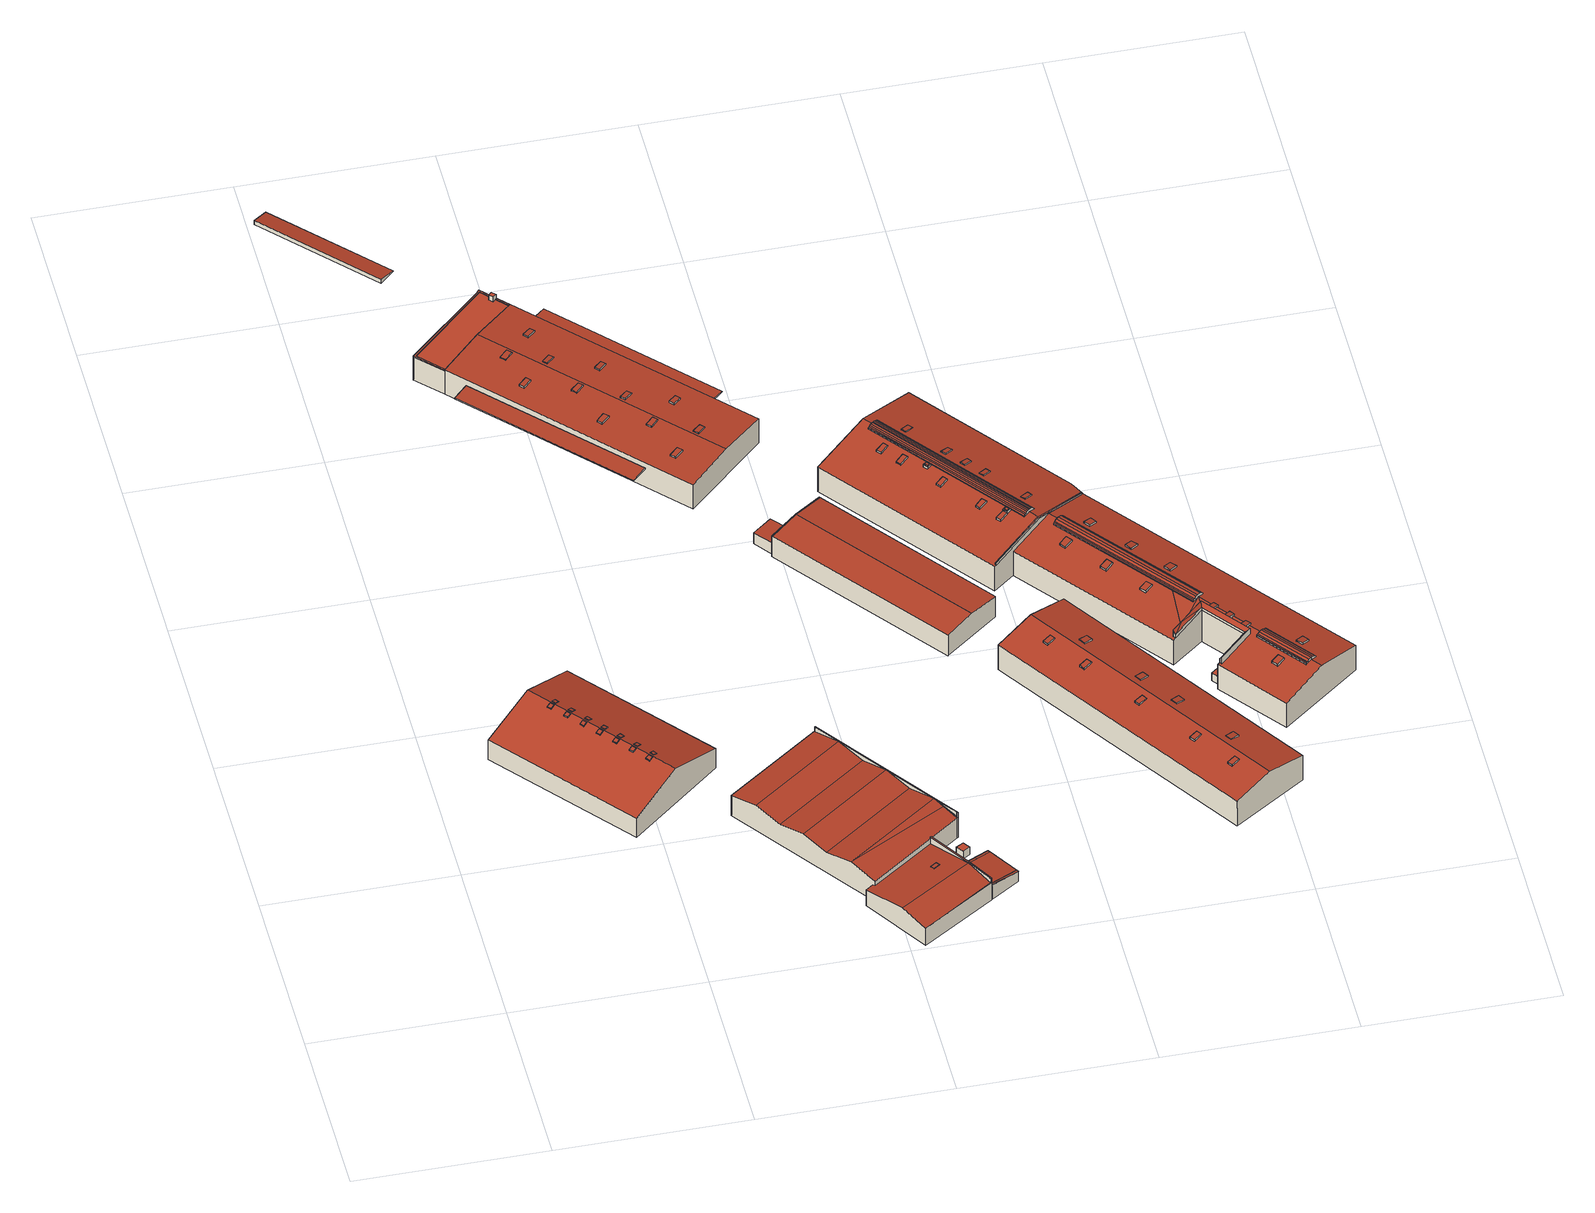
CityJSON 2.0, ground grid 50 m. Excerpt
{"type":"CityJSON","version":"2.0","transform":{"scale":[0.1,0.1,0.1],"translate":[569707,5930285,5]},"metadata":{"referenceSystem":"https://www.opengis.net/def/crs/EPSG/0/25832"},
"CityObjects":{
"building1":{"type":"Building","attributes":{"Grundfläche 2D":"1408.152177","Grundhöhe NN":"5.718"},"children":["building1-1","building1-2","building1-3","building1-4","building1-5","building1-6","building1-7","building1-8","building1-9","building1-10","building1-11","building1-12","building1-13","building1-14"],"geometry":[{"type":"Solid","lod":"3","boundaries":[[[[0,1,2,3]],[[1,4,5,2]],[[0,3,6,7]],[[4,1,0,7,8]],[[5,4,8,9]],[[6,3,2,5,9]],[[8,7,6,9]]]],"semantics":{"surfaces":[{"type":"RoofSurface"},{"type":"WallSurface"},{"type":"GroundSurface"}],"values":[[0,0,1,1,1,1,2]]}}]},
"building1-1":{"type":"BuildingInstallation","parents":["building1"],"geometry":[{"type":"MultiSurface","lod":"3","boundaries":[[[10,11,12,13]],[[13,12,14,15]],[[15,16,10,13]],[[11,10,16,17]],[[17,14,12,11]]],"semantics":{"surfaces":[{"type":"RoofSurface"},{"type":"WallSurface"}],"values":[0,1,1,1,1]}}]},
"building1-2":{"type":"BuildingInstallation","parents":["building1"],"geometry":[{"type":"MultiSurface","lod":"3","boundaries":[[[18,19,20,21]],[[22,23,21,20]],[[23,24,18,21]],[[19,18,24,25]],[[20,19,25,22]]],"semantics":{"surfaces":[{"type":"RoofSurface"},{"type":"WallSurface"}],"values":[0,1,1,1,1]}}]},
"building1-3":{"type":"BuildingInstallation","parents":["building1"],"geometry":[{"type":"MultiSurface","lod":"3","boundaries":[[[26,27,28,29]],[[30,31,29,28]],[[31,32,26,29]],[[27,26,32,33]],[[28,27,33,30]]],"semantics":{"surfaces":[{"type":"RoofSurface"},{"type":"WallSurface"}],"values":[0,1,1,1,1]}}]},
"building1-4":{"type":"BuildingInstallation","parents":["building1"],"geometry":[{"type":"MultiSurface","lod":"3","boundaries":[[[34,35,36,37]],[[37,36,38,39]],[[39,40,34,37]],[[40,41,35,34]],[[36,35,41,38]]],"semantics":{"surfaces":[{"type":"RoofSurface"},{"type":"WallSurface"}],"values":[0,1,1,1,1]}}]},
"building1-5":{"type":"BuildingInstallation","parents":["building1"],"geometry":[{"type":"MultiSurface","lod":"3","boundaries":[[[42,43,44,45]],[[45,44,46,47]],[[42,45,47,48]],[[43,42,48,49]],[[44,43,49,46]]],"semantics":{"surfaces":[{"type":"RoofSurface"},{"type":"WallSurface"}],"values":[0,1,1,1,1]}}]},
"building1-6":{"type":"BuildingInstallation","parents":["building1"],"geometry":[{"type":"MultiSurface","lod":"3","boundaries":[[[50,51,52,53]],[[53,52,54,55]],[[50,53,55,56]],[[51,50,56,57]],[[52,51,57,54]]],"semantics":{"surfaces":[{"type":"RoofSurface"},{"type":"WallSurface"}],"values":[0,1,1,1,1]}}]},
"building1-7":{"type":"BuildingInstallation","parents":["building1"],"geometry":[{"type":"MultiSurface","lod":"3","boundaries":[[[58,59,60,61]],[[62,63,61,60]],[[58,61,63,64]],[[64,65,59,58]],[[60,59,65,62]]],"semantics":{"surfaces":[{"type":"RoofSurface"},{"type":"WallSurface"}],"values":[0,1,1,1,1]}}]},
"building1-8":{"type":"BuildingInstallation","parents":["building1"],"geometry":[{"type":"MultiSurface","lod":"3","boundaries":[[[66,67,68,69]],[[69,68,70,71]],[[71,72,66,69]],[[72,73,67,66]],[[68,67,73,70]]],"semantics":{"surfaces":[{"type":"RoofSurface"},{"type":"WallSurface"}],"values":[0,1,1,1,1]}}]},
"building1-9":{"type":"BuildingInstallation","parents":["building1"],"geometry":[{"type":"MultiSurface","lod":"3","boundaries":[[[74,75,76,77]],[[77,76,78,79]],[[74,77,79,80]],[[80,81,75,74]],[[81,78,76,75]]],"semantics":{"surfaces":[{"type":"RoofSurface"},{"type":"WallSurface"}],"values":[0,1,1,1,1]}}]},
"building1-10":{"type":"BuildingInstallation","parents":["building1"],"geometry":[{"type":"MultiSurface","lod":"3","boundaries":[[[82,83,84,85]],[[86,87,85,84]],[[82,85,87,88]],[[88,89,83,82]],[[84,83,89,86]]],"semantics":{"surfaces":[{"type":"RoofSurface"},{"type":"WallSurface"}],"values":[0,1,1,1,1]}}]},
"building1-11":{"type":"BuildingInstallation","parents":["building1"],"geometry":[{"type":"MultiSurface","lod":"3","boundaries":[[[90,91,92,93]],[[94,95,93,92]],[[95,96,90,93]],[[91,90,96,97]],[[92,91,97,94]]],"semantics":{"surfaces":[{"type":"RoofSurface"},{"type":"WallSurface"}],"values":[0,1,1,1,1]}}]},
"building1-12":{"type":"BuildingInstallation","parents":["building1"],"geometry":[{"type":"MultiSurface","lod":"3","boundaries":[[[98,99,100,101]],[[101,100,102,103]],[[103,104,98,101]],[[104,105,99,98]],[[100,99,105,102]]],"semantics":{"surfaces":[{"type":"RoofSurface"},{"type":"WallSurface"}],"values":[0,1,1,1,1]}}]},
"building1-13":{"type":"BuildingInstallation","parents":["building1"],"geometry":[{"type":"MultiSurface","lod":"3","boundaries":[[[106,107,108,109]],[[109,108,110,111]],[[111,112,106,109]],[[107,106,112,113]],[[113,110,108,107]]],"semantics":{"surfaces":[{"type":"RoofSurface"},{"type":"WallSurface"}],"values":[0,1,1,1,1]}}]},
"building1-14":{"type":"BuildingInstallation","parents":["building1"],"geometry":[{"type":"MultiSurface","lod":"3","boundaries":[[[114,115,116,117]],[[117,116,118,119]],[[114,117,119,120]],[[115,114,120,121]],[[116,115,121,118]]],"semantics":{"surfaces":[{"type":"RoofSurface"},{"type":"WallSurface"}],"values":[0,1,1,1,1]}}]},
"building2":{"type":"Building","attributes":{"Grundfläche 2D":"185.047675","Grundhöhe NN":"11.033"},"geometry":[{"type":"Solid","lod":"3","boundaries":[[[[122,123,124,125]],[[126,127,125,124]],[[127,128,122,125]],[[128,129,123,122]],[[129,126,124,123]],[[129,128,127,126]]]],"semantics":{"surfaces":[{"type":"RoofSurface"},{"type":"WallSurface"},{"type":"GroundSurface"}],"values":[[0,1,1,1,1,2]]}}]},
"building3":{"type":"Building","attributes":{"Grundfläche 2D":"1958.553935","Grundhöhe NN":"5.716"},"children":["building3-1","building3-2","building3-3","building3-4","building3-5"],"geometry":[{"type":"Solid","lod":"3","boundaries":[[[[130,131,132,133,134,135,136,137,138,139,140,141]],[[142,143,144,145,146]],[[144,147,145]],[[146,148,149,150,151,152]],[[142,151,153,144,143]],[[151,142,146,152]],[[148,154,155,156,150,149]],[[156,155,154,157,158,159]],[[157,160,161,162,159,158]],[[161,160,163,164,165,162]],[[166,167,168,169,170,171,172]],[[173,174,169,168,167,175,176,177]],[[178,171,170]],[[139,138,179,180]],[[141,140,139,180,181]],[[132,131,130,141,181,182]],[[134,133,132,182,183]],[[184,164,163,160,157,154,148,146,145,185,186]],[[165,164,184,187]],[[177,153,151,150,156,159,162,165,187,188,173]],[[175,189,190,144,153,177,176]],[[147,144,190,191]],[[145,147,191,185]],[[137,136,135,134,183,189,175,167,166,172,192,138]],[[174,173,188,193]],[[170,169,174,193,194]],[[178,170,194,195]],[[171,178,195,196]],[[172,171,196,179,138,192]],[[189,183,182,181,180,179,196,195,194,193,188,187,184,186,185,191,190]]]],"semantics":{"surfaces":[{"type":"RoofSurface"},{"type":"WallSurface"},{"type":"GroundSurface"}],"values":[[0,0,0,0,0,0,0,0,0,0,0,0,0,1,1,1,1,1,1,1,1,1,1,1,1,1,1,1,1,2]]}}]},
"building3-1":{"type":"BuildingInstallation","parents":["building3"],"geometry":[{"type":"MultiSurface","lod":"3","boundaries":[[[197,198,199,200]],[[200,199,135,201]],[[201,133,197,200]],[[134,198,197,133]],[[198,134,135,199]]],"semantics":{"surfaces":[{"type":"RoofSurface"},{"type":"WallSurface"}],"values":[0,1,1,1,1]}}]},
"building3-2":{"type":"BuildingInstallation","parents":["building3"],"geometry":[{"type":"MultiSurface","lod":"3","boundaries":[[[202,192,203,204,205]],[[137,138,139,203,192,202]],[[204,203,139,140]],[[140,206,205,204]],[[206,137,202,205]]],"semantics":{"surfaces":[{"type":"RoofSurface"},{"type":"WallSurface"}],"values":[0,1,1,1,1]}}]},
"building3-3":{"type":"BuildingInstallation","parents":["building3"],"geometry":[{"type":"MultiSurface","lod":"3","boundaries":[[[207,208,209,210,211,212,213,214]],[[163,215,209,208]],[[158,155,149,152,142,216,211,210,209,215,161]],[[216,143,212,211]],[[143,144,147,214,213,212]],[[207,214,147,145]],[[163,208,207,145,146,148,154,157,160]]],"semantics":{"surfaces":[{"type":"RoofSurface"},{"type":"WallSurface"}],"values":[0,1,1,1,1,1,1]}}]},
"building3-4":{"type":"BuildingInstallation","parents":["building3"],"geometry":[{"type":"MultiSurface","lod":"3","boundaries":[[[217,218,219,220]],[[218,221,222,223,224,225,226,227,219]],[[176,228,168,229,230,231,224,223,222,221,218,217]],[[231,171,172,226,225,224]],[[226,172,166,167,175,220,219,227]],[[220,175,176,217]]],"semantics":{"surfaces":[{"type":"RoofSurface"},{"type":"WallSurface"}],"values":[0,0,1,1,1,1]}}]},
"building3-5":{"type":"BuildingInstallation","parents":["building3"],"geometry":[{"type":"MultiSurface","lod":"3","boundaries":[[[232,233,234,235]],[[235,234,236,237]],[[237,238,232,235]],[[238,239,233,232]],[[233,239,236,234]]],"semantics":{"surfaces":[{"type":"RoofSurface"},{"type":"WallSurface"}],"values":[0,1,1,1,1]}}]},
"building4":{"type":"Building","attributes":{"Grundfläche 2D":"256.099728","Grundhöhe NN":"10.927"},"geometry":[{"type":"Solid","lod":"3","boundaries":[[[[240,241,242,243]],[[244,245,243,242]],[[245,246,240,243]],[[246,247,241,240]],[[247,244,242,241]],[[247,246,245,244]]]],"semantics":{"surfaces":[{"type":"RoofSurface"},{"type":"WallSurface"},{"type":"GroundSurface"}],"values":[[0,1,1,1,1,2]]}}]},
"building5":{"type":"Building","attributes":{"Grundfläche 2D":"2300.224716","Grundhöhe NN":"5.282"},"children":["building5-1","building5-2","building5-3","building5-4","building5-5","building5-6","building5-7","building5-8","building5-9","building5-10","building5-11","building5-12","building5-13"],"geometry":[{"type":"MultiSurface","lod":"3","boundaries":[[[248,249,250,251,252,253,254,255,256,257,258,259,260,261,262]],[[263,264,265,266,267,268,269,270,271]],[[272,273,274,275]],[[272,275,276,277]],[[278,279,256,255]],[[279,280,257,256]],[[280,281,258,257]],[[282,259,258,281]],[[282,283,260,259]],[[270,269,262,261]],[[267,249,248,262,269,268]],[[250,249,267,266]],[[254,253,263,271]],[[279,278,284,285]],[[280,279,285,286]],[[281,280,286,287]],[[282,281,287,288]],[[283,282,288,289]],[[271,270,261,260,273,272,277,255,254]],[[273,260,283,289,290,274]],[[276,275,274,290,291]],[[277,276,291,284,278,255]],[[287,286,285,284,291,290,289,288]]],"semantics":{"surfaces":[{"type":"RoofSurface"},{"type":"WallSurface"},{"type":"GroundSurface"}],"values":[0,0,0,0,1,1,1,1,1,1,1,1,1,1,1,1,1,1,1,1,1,1,2]}}]},
"building5-1":{"type":"BuildingInstallation","parents":["building5"],"geometry":[{"type":"MultiSurface","lod":"3","boundaries":[[[292,293,294,295]],[[292,296,263,253,252,293]],[[252,251,294,293]],[[295,294,251,250,266,297]],[[292,295,297,296]]],"semantics":{"surfaces":[{"type":"RoofSurface"},{"type":"WallSurface"}],"values":[0,1,1,1,1]}}]},
"building5-2":{"type":"BuildingInstallation","parents":["building5"],"geometry":[{"type":"MultiSurface","lod":"3","boundaries":[[[298,299,300,301]],[[301,300,302,303]],[[298,301,303,304]],[[299,298,304,305]],[[300,299,305,302]]],"semantics":{"surfaces":[{"type":"RoofSurface"},{"type":"WallSurface"}],"values":[0,1,1,1,1]}}]},
"building5-3":{"type":"BuildingInstallation","parents":["building5"],"geometry":[{"type":"MultiSurface","lod":"3","boundaries":[[[306,307,308,309]],[[309,308,310,311]],[[306,309,311,312]],[[307,306,312,313]],[[308,307,313,310]]],"semantics":{"surfaces":[{"type":"RoofSurface"},{"type":"WallSurface"}],"values":[0,1,1,1,1]}}]},
"building5-4":{"type":"BuildingInstallation","parents":["building5"],"geometry":[{"type":"MultiSurface","lod":"3","boundaries":[[[314,315,316,317]],[[318,319,317,316]],[[314,317,319,320]],[[315,314,320,321]],[[321,318,316,315]]],"semantics":{"surfaces":[{"type":"RoofSurface"},{"type":"WallSurface"}],"values":[0,1,1,1,1]}}]},
"building5-5":{"type":"BuildingInstallation","parents":["building5"],"geometry":[{"type":"MultiSurface","lod":"3","boundaries":[[[322,323,324,325]],[[326,327,325,324]],[[322,325,327,328]],[[328,329,323,322]],[[324,323,329,326]]],"semantics":{"surfaces":[{"type":"RoofSurface"},{"type":"WallSurface"}],"values":[0,1,1,1,1]}}]},
"building5-6":{"type":"BuildingInstallation","parents":["building5"],"geometry":[{"type":"MultiSurface","lod":"3","boundaries":[[[330,331,332,333]],[[333,332,334,335]],[[330,333,335,336]],[[331,330,336,337]],[[332,331,337,334]]],"semantics":{"surfaces":[{"type":"RoofSurface"},{"type":"WallSurface"}],"values":[0,1,1,1,1]}}]},
"building5-7":{"type":"BuildingInstallation","parents":["building5"],"geometry":[{"type":"MultiSurface","lod":"3","boundaries":[[[338,339,340,341]],[[341,340,342,343]],[[338,341,343,344]],[[339,338,344,345]],[[340,339,345,342]]],"semantics":{"surfaces":[{"type":"RoofSurface"},{"type":"WallSurface"}],"values":[0,1,1,1,1]}}]},
"building5-8":{"type":"BuildingInstallation","parents":["building5"],"geometry":[{"type":"MultiSurface","lod":"3","boundaries":[[[346,347,348,349]],[[349,348,350,351]],[[346,349,351,352]],[[347,346,352,353]],[[348,347,353,350]]],"semantics":{"surfaces":[{"type":"RoofSurface"},{"type":"WallSurface"}],"values":[0,1,1,1,1]}}]},
"building5-9":{"type":"BuildingInstallation","parents":["building5"],"geometry":[{"type":"MultiSurface","lod":"3","boundaries":[[[354,355,356,357]],[[357,356,358,359]],[[354,357,359,360]],[[355,354,360,361]],[[356,355,361,358]]],"semantics":{"surfaces":[{"type":"RoofSurface"},{"type":"WallSurface"}],"values":[0,1,1,1,1]}}]},
"building5-10":{"type":"BuildingInstallation","parents":["building5"],"geometry":[{"type":"MultiSurface","lod":"3","boundaries":[[[362,363,364,365]],[[365,364,366,367]],[[362,365,367,368]],[[363,362,368,369]],[[364,363,369,366]]],"semantics":{"surfaces":[{"type":"RoofSurface"},{"type":"WallSurface"}],"values":[0,1,1,1,1]}}]},
"building5-11":{"type":"BuildingInstallation","parents":["building5"],"geometry":[{"type":"MultiSurface","lod":"3","boundaries":[[[370,371,372,373]],[[373,372,374,375]],[[375,376,370,373]],[[371,370,376,377]],[[377,374,372,371]]],"semantics":{"surfaces":[{"type":"RoofSurface"},{"type":"WallSurface"}],"values":[0,1,1,1,1]}}]},
"building5-12":{"type":"BuildingInstallation","parents":["building5"],"geometry":[{"type":"MultiSurface","lod":"3","boundaries":[[[378,379,380,381]],[[381,380,382,383]],[[378,381,383,384]],[[379,378,384,385]],[[380,379,385,382]]],"semantics":{"surfaces":[{"type":"RoofSurface"},{"type":"WallSurface"}],"values":[0,1,1,1,1]}}]},
"building5-13":{"type":"BuildingInstallation","parents":["building5"],"geometry":[{"type":"MultiSurface","lod":"3","boundaries":[[[386,387,388,389]],[[389,388,390,391]],[[386,389,391,392]],[[387,386,392,393]],[[388,387,393,390]]],"semantics":{"surfaces":[{"type":"RoofSurface"},{"type":"WallSurface"}],"values":[0,1,1,1,1]}}]},
"building6":{"type":"Building","attributes":{"Grundfläche 2D":"4.808505","Grundhöhe NN":"5.795"},"geometry":[{"type":"Solid","lod":"3","boundaries":[[[[394,395,396,397]],[[398,399,397,396]],[[399,400,394,397]],[[400,401,395,394]],[[401,398,396,395]],[[401,400,399,398]]]],"semantics":{"surfaces":[{"type":"RoofSurface"},{"type":"WallSurface"},{"type":"GroundSurface"}],"values":[[0,1,1,1,1,2]]}}]},
"building7":{"type":"Building","attributes":{"Grundfläche 2D":"259.235744","Grundhöhe NN":"10.958"},"geometry":[{"type":"Solid","lod":"3","boundaries":[[[[402,403,404,405]],[[406,407,405,404]],[[407,408,402,405]],[[408,409,403,402]],[[409,406,404,403]],[[409,408,407,406]]]],"semantics":{"surfaces":[{"type":"RoofSurface"},{"type":"WallSurface"},{"type":"GroundSurface"}],"values":[[0,1,1,1,1,2]]}}]},
"building8":{"type":"Building","attributes":{"Grundfläche 2D":"39.047355","Grundhöhe NN":"5.623"},"geometry":[{"type":"Solid","lod":"3","boundaries":[[[[410,411,412,413]],[[414,415,413,412]],[[415,416,410,413]],[[416,417,411,410]],[[417,414,412,411]],[[417,416,415,414]]]],"semantics":{"surfaces":[{"type":"RoofSurface"},{"type":"WallSurface"},{"type":"GroundSurface"}],"values":[[0,1,1,1,1,2]]}}]},
"building9":{"type":"Building","attributes":{"Grundfläche 2D":"988.668717","Grundhöhe NN":"5.266"},"children":["building9-1","building9-2"],"geometry":[{"type":"Solid","lod":"3","boundaries":[[[[418,419,420,421,422,423,424,425]],[[418,425,419]],[[420,419,425,426,427,428,429]],[[423,422,430,431]],[[432,433,427,426,425,424,423,431,434]],[[428,427,433,435]],[[436,430,422,421,420,429,428,435,437]],[[437,435,433,432,434,431,430,436]]]],"semantics":{"surfaces":[{"type":"RoofSurface"},{"type":"WallSurface"},{"type":"GroundSurface"}],"values":[[0,0,0,1,1,1,1,2]]}}]},
"building9-1":{"type":"BuildingInstallation","parents":["building9"],"geometry":[{"type":"MultiSurface","lod":"3","boundaries":[[[438,419,420,439]],[[419,440,441,420]],[[421,442,438,439]],[[419,438,442,419,443,440]],[[443,429,441,440]],[[441,429,420,421,439,420]]],"semantics":{"surfaces":[{"type":"RoofSurface"},{"type":"WallSurface"}],"values":[0,0,1,1,1,1]}}]},
"building9-2":{"type":"BuildingInstallation","parents":["building9"],"geometry":[{"type":"MultiSurface","lod":"3","boundaries":[[[418,444,424,425]],[[445,446,425,426]]],"semantics":{"surfaces":[{"type":"RoofSurface"}],"values":[0,0]}}]},
"building10":{"type":"Building","attributes":{"Grundfläche 2D":"1822.325635","Grundhöhe NN":"5.470"},"children":["building10-1","building10-2","building10-3","building10-4","building10-5","building10-6","building10-7","building10-8","building10-9"],"geometry":[{"type":"Solid","lod":"3","boundaries":[[[[447,448,449,450]],[[451,448,447,452]],[[450,449,453,454]],[[452,447,450,454,455]],[[451,452,455,456]],[[453,449,448,451,456]],[[455,454,453,456]]]],"semantics":{"surfaces":[{"type":"RoofSurface"},{"type":"WallSurface"},{"type":"GroundSurface"}],"values":[[0,0,1,1,1,1,2]]}}]},
"building10-1":{"type":"BuildingInstallation","parents":["building10"],"geometry":[{"type":"MultiSurface","lod":"3","boundaries":[[[457,458,459,460]],[[460,459,461,462]],[[457,460,462,463]],[[458,457,463,464]],[[459,458,464,461]]],"semantics":{"surfaces":[{"type":"RoofSurface"},{"type":"WallSurface"}],"values":[0,1,1,1,1]}}]},
"building10-2":{"type":"BuildingInstallation","parents":["building10"],"geometry":[{"type":"MultiSurface","lod":"3","boundaries":[[[465,466,467,468]],[[468,467,469,470]],[[470,471,465,468]],[[465,471,472,466]],[[472,469,467,466]]],"semantics":{"surfaces":[{"type":"RoofSurface"},{"type":"WallSurface"}],"values":[0,1,1,1,1]}}]},
"building10-3":{"type":"BuildingInstallation","parents":["building10"],"geometry":[{"type":"MultiSurface","lod":"3","boundaries":[[[473,474,475,476]],[[476,475,477,478]],[[473,476,478,479]],[[474,473,479,480]],[[475,474,480,477]]],"semantics":{"surfaces":[{"type":"RoofSurface"},{"type":"WallSurface"}],"values":[0,1,1,1,1]}}]},
"building10-4":{"type":"BuildingInstallation","parents":["building10"],"geometry":[{"type":"MultiSurface","lod":"3","boundaries":[[[481,482,483,484]],[[484,483,485,486]],[[481,484,486,487]],[[482,481,487,488]],[[483,482,488,485]]],"semantics":{"surfaces":[{"type":"RoofSurface"},{"type":"WallSurface"}],"values":[0,1,1,1,1]}}]},
"building10-5":{"type":"BuildingInstallation","parents":["building10"],"geometry":[{"type":"MultiSurface","lod":"3","boundaries":[[[489,490,491,492]],[[492,491,493,494]],[[489,492,494,495]],[[490,489,495,496]],[[491,490,496,493]]],"semantics":{"surfaces":[{"type":"RoofSurface"},{"type":"WallSurface"}],"values":[0,1,1,1,1]}}]},
"building10-6":{"type":"BuildingInstallation","parents":["building10"],"geometry":[{"type":"MultiSurface","lod":"3","boundaries":[[[497,498,499,500]],[[500,499,501,502]],[[497,500,502,503]],[[498,497,503,504]],[[499,498,504,501]]],"semantics":{"surfaces":[{"type":"RoofSurface"},{"type":"WallSurface"}],"values":[0,1,1,1,1]}}]},
"building10-7":{"type":"BuildingInstallation","parents":["building10"],"geometry":[{"type":"MultiSurface","lod":"3","boundaries":[[[505,506,507,508]],[[508,507,509,510]],[[505,508,510,511]],[[506,505,511,512]],[[507,506,512,509]]],"semantics":{"surfaces":[{"type":"RoofSurface"},{"type":"WallSurface"}],"values":[0,1,1,1,1]}}]},
"building10-8":{"type":"BuildingInstallation","parents":["building10"],"geometry":[{"type":"MultiSurface","lod":"3","boundaries":[[[513,514,515,516]],[[516,515,517,518]],[[513,516,518,519]],[[514,513,519,520]],[[515,514,520,517]]],"semantics":{"surfaces":[{"type":"RoofSurface"},{"type":"WallSurface"}],"values":[0,1,1,1,1]}}]},
"building10-9":{"type":"BuildingInstallation","parents":["building10"],"geometry":[{"type":"MultiSurface","lod":"3","boundaries":[[[521,522,523,524]],[[525,526,524,523]],[[521,524,526,527]],[[527,528,522,521]],[[523,522,528,525]]],"semantics":{"surfaces":[{"type":"RoofSurface"},{"type":"WallSurface"}],"values":[0,1,1,1,1]}}]},
"building11":{"type":"Building","attributes":{"Grundfläche 2D":"4026.877928","Grundhöhe NN":"5.291"},"children":["building11-1","building11-2","building11-3","building11-4","building11-5","building11-6","building11-7","building11-8","building11-9","building11-10","building11-11","building11-12","building11-13","building11-14","building11-15","building11-16","building11-17","building11-18","building11-19","building11-20","building11-21","building11-22","building11-23"],"geometry":[{"type":"Solid","lod":"3","boundaries":[[[[529,530,531,532]],[[530,533,534,531]],[[535,536,537,538,539,540]],[[536,541,537]],[[541,542,537]],[[543,544,542,541,536,535,540,539]],[[543,545,546,544]],[[545,547,548,546]],[[547,549,550,548]],[[549,551,552,550]],[[551,553,554,552]],[[553,555,556,554]],[[555,557,558,556]],[[559,560,561,562,563,564,565,566,567,568,569,570,571]],[[560,559,572,573,574,575,576,566,565,577,578,579,580]],[[557,581,582,558]],[[583,584,585,586,587]],[[588,584,583,589]],[[590,588,589,591]],[[592,590,591,593]],[[594,592,593,595]],[[596,597,594,595,598,599]],[[600,596,599,601]],[[602,603,604]],[[603,605,604]],[[606,607,602]],[[607,603,602]],[[608,609,606]],[[609,607,606]],[[610,611,612,609,608]],[[613,614,612,611]],[[615,616,614]],[[616,612,614]],[[617,618,619,620]],[[619,621,622,620]],[[621,623,624,622]],[[623,625,626,624]],[[626,625,627,628,629,630]],[[628,631,632,629]],[[631,633,634,632]],[[635,634,633,636,637,638]],[[639,640,641,642,643,644,645,646,647,648,649,650]],[[651,652,640,639,653,654]],[[655,653,639]],[[656,657,658,653,655,659,660,661,662,663,664,665,666,667,668,669,670,671,672,673,674,675,676,677,678,679]],[[646,645,680,681,682,683,684,653,658,657,656,679,678,677,676,685,686,687,671,670,688,689,690,691,692]],[[693,694,695,696]],[[530,529,563,697,698,533]],[[698,577,534,533]],[[531,534,577,565,564,532]],[[564,563,529,532]],[[569,568,538,537]],[[543,539,538,568,567,566,576,575,581,557,555,553,551,549,547,545]],[[582,581,575,574]],[[574,573,572,559,571,570,569,537,542,544,546,548,550,552,554,556,558,582]],[[673,587,586,585,675,674]],[[673,672,671,593,591,589,583,587]],[[595,593,671,687,686,601,599,598]],[[600,601,686,685]],[[584,588,590,592,594,597,596,600,685,676,675,585]],[[664,663,608,606,602,604,666,665]],[[660,659,611,610,608,663,662,661]],[[639,650,615,614]],[[659,655,639,614,613,611]],[[650,649,616,615]],[[649,699,612,616]],[[699,700,609,612]],[[607,609,700,667,605,603]],[[667,666,604,605]],[[640,652,618,617,641]],[[618,652,651,654,653,684,683,636,633,631,628,627,625,623,621,619]],[[681,680,635,638,637,636,683,682]],[[632,634,635,680,645,644,643,642,641,617,620,622,624,626,630,629]],[[561,560,580,701,702]],[[562,561,702,703]],[[646,692,698,697,563,562,703,704,647]],[[698,692,691,577]],[[577,691,690,578]],[[580,579,705,701]],[[578,690,706,705,579]],[[648,647,704,707]],[[699,649,648,707,708]],[[700,699,708,709]],[[694,710,711,668,667,700,709,712,695]],[[669,668,711,713]],[[688,670,669,713,714]],[[690,689,688,714,706]],[[696,695,712,715]],[[693,696,715,716]],[[694,693,716,710]],[[704,703,702,701,705,706,714,713,711,710,716,715,712,709,708,707]]]],"semantics":{"surfaces":[{"type":"RoofSurface"},{"type":"WallSurface"},{"type":"GroundSurface"}],"values":[[0,0,0,0,0,0,0,0,0,0,0,0,0,0,0,0,0,0,0,0,0,0,0,0,0,0,0,0,0,0,0,0,0,0,0,0,0,0,0,0,0,0,0,0,0,0,0,1,1,1,1,1,1,1,1,1,1,1,1,1,1,1,1,1,1,1,1,1,1,1,1,1,1,1,1,1,1,1,1,1,1,1,1,1,1,1,1,1,1,1,2]]}}]},
"building11-1":{"type":"BuildingInstallation","parents":["building11"],"geometry":[{"type":"MultiSurface","lod":"3","boundaries":[[[717,718,719,720]],[[721,722,723,724]],[[722,717,720,723]],[[718,721,724,725,719]],[[721,726,727,722]],[[728,717,722,727]],[[727,726,729,728]],[[729,726,721,718]],[[728,729,718,717]],[[730,731,724,723]],[[732,733,734,719,725,724,731]],[[735,720,719,734,736]],[[735,730,723,720]]],"semantics":{"surfaces":[{"type":"RoofSurface"},{"type":"WallSurface"}],"values":[0,0,0,0,0,0,0,0,0,1,1,1,1]}}]},
"building11-2":{"type":"BuildingInstallation","parents":["building11"],"geometry":[{"type":"MultiSurface","lod":"3","boundaries":[[[734,733,737,738,739]],[[736,734,739,740]],[[732,741,737,733]],[[741,742,738,737]],[[742,740,739,738]]],"semantics":{"surfaces":[{"type":"RoofSurface"},{"type":"WallSurface"}],"values":[0,1,1,1,1]}}]},
"building11-3":{"type":"BuildingInstallation","parents":["building11"],"geometry":[{"type":"MultiSurface","lod":"3","boundaries":[[[743,744,745,746]],[[746,745,747,748]],[[743,746,748,749]],[[744,743,749,750]],[[745,744,750,747]]],"semantics":{"surfaces":[{"type":"RoofSurface"},{"type":"WallSurface"}],"values":[0,1,1,1,1]}}]},
"building11-4":{"type":"BuildingInstallation","parents":["building11"],"geometry":[{"type":"MultiSurface","lod":"3","boundaries":[[[751,752,753,754]],[[754,753,755,756]],[[751,754,756,757]],[[752,751,757,758]],[[753,752,758,755]]],"semantics":{"surfaces":[{"type":"RoofSurface"},{"type":"WallSurface"}],"values":[0,1,1,1,1]}}]},
"building11-5":{"type":"BuildingInstallation","parents":["building11"],"geometry":[{"type":"MultiSurface","lod":"3","boundaries":[[[759,760,761,762]],[[760,763,764,761]],[[765,759,762,766]],[[763,765,766,764]],[[767,768,769,770]],[[760,759,770,769]],[[765,767,770,759]],[[763,760,769,768]],[[768,767,765,763]],[[762,761,771,772]],[[766,762,772,773]],[[764,766,773,774]],[[761,764,774,771]]],"semantics":{"surfaces":[{"type":"RoofSurface"},{"type":"WallSurface"}],"values":[0,0,0,0,0,0,0,0,0,1,1,1,1]}}]},
"building11-6":{"type":"BuildingInstallation","parents":["building11"],"geometry":[{"type":"MultiSurface","lod":"3","boundaries":[[[775,776,777,778]],[[778,777,779,780]],[[775,778,780,781]],[[776,775,781,782]],[[777,776,782,779]]],"semantics":{"surfaces":[{"type":"RoofSurface"},{"type":"WallSurface"}],"values":[0,1,1,1,1]}}]},
"building11-7":{"type":"BuildingInstallation","parents":["building11"],"geometry":[{"type":"MultiSurface","lod":"3","boundaries":[[[783,784,785,786]],[[786,785,787,788]],[[788,789,783,786]],[[784,783,789,790]],[[790,787,785,784]]],"semantics":{"surfaces":[{"type":"RoofSurface"},{"type":"WallSurface"}],"values":[0,1,1,1,1]}}]},
"building11-8":{"type":"BuildingInstallation","parents":["building11"],"geometry":[{"type":"MultiSurface","lod":"3","boundaries":[[[791,792,793,794]],[[794,793,795,796]],[[791,794,796,797]],[[792,791,797,798]],[[793,792,798,795]]],"semantics":{"surfaces":[{"type":"RoofSurface"},{"type":"WallSurface"}],"values":[0,1,1,1,1]}}]},
"building11-9":{"type":"BuildingInstallation","parents":["building11"],"geometry":[{"type":"MultiSurface","lod":"3","boundaries":[[[799,800,801,802]],[[802,801,803,804]],[[799,802,804,805]],[[800,799,805,806]],[[801,800,806,803]]],"semantics":{"surfaces":[{"type":"RoofSurface"},{"type":"WallSurface"}],"values":[0,1,1,1,1]}}]},
"building11-10":{"type":"BuildingInstallation","parents":["building11"],"geometry":[{"type":"MultiSurface","lod":"3","boundaries":[[[807,808,809,810]],[[810,809,811,812]],[[807,810,812,813]],[[808,807,813,814]],[[809,808,814,811]]],"semantics":{"surfaces":[{"type":"RoofSurface"},{"type":"WallSurface"}],"values":[0,1,1,1,1]}}]},
"building11-11":{"type":"BuildingInstallation","parents":["building11"],"geometry":[{"type":"MultiSurface","lod":"3","boundaries":[[[815,816,817,818]],[[815,818,819,820]],[[677,821,816,815,820]],[[817,816,821,822]],[[819,818,817,822,678]]],"semantics":{"surfaces":[{"type":"RoofSurface"},{"type":"WallSurface"}],"values":[0,1,1,1,1]}}]},
"building11-12":{"type":"BuildingInstallation","parents":["building11"],"geometry":[{"type":"MultiSurface","lod":"3","boundaries":[[[823,824,825,826]],[[826,825,827,828]],[[823,826,828,829]],[[824,823,829,830]],[[825,824,830,827]]],"semantics":{"surfaces":[{"type":"RoofSurface"},{"type":"WallSurface"}],"values":[0,1,1,1,1]}}]},
"building11-13":{"type":"BuildingInstallation","parents":["building11"],"geometry":[{"type":"MultiSurface","lod":"3","boundaries":[[[831,832,833,834]],[[834,833,835,836]],[[831,834,836,837]],[[832,831,837,838]],[[833,832,838,835]]],"semantics":{"surfaces":[{"type":"RoofSurface"},{"type":"WallSurface"}],"values":[0,1,1,1,1]}}]},
"building11-14":{"type":"BuildingInstallation","parents":["building11"],"geometry":[{"type":"MultiSurface","lod":"3","boundaries":[[[839,840,841,842]],[[842,841,843,844]],[[839,842,844,845]],[[840,839,845,846]],[[841,840,846,843]]],"semantics":{"surfaces":[{"type":"RoofSurface"},{"type":"WallSurface"}],"values":[0,1,1,1,1]}}]},
"building11-15":{"type":"BuildingInstallation","parents":["building11"],"geometry":[{"type":"MultiSurface","lod":"3","boundaries":[[[847,848,849,850,851,852,853]],[[848,847,853,854,855]],[[855,856,849,848]],[[856,857,850,849]],[[857,858,859,854,853,852,851,850]]],"semantics":{"surfaces":[{"type":"RoofSurface"},{"type":"WallSurface"}],"values":[0,1,1,1,1]}}]},
"building11-16":{"type":"BuildingInstallation","parents":["building11"],"geometry":[{"type":"MultiSurface","lod":"3","boundaries":[[[860,861,862,863,864,865,866]],[[867,868,863,862]],[[864,863,868,869,679,870,866,865]],[[860,866,870,871]],[[861,860,871,656,867,862]]],"semantics":{"surfaces":[{"type":"RoofSurface"},{"type":"WallSurface"}],"values":[0,1,1,1,1]}}]},
"building11-17":{"type":"BuildingInstallation","parents":["building11"],"geometry":[{"type":"MultiSurface","lod":"3","boundaries":[[[872,873,874,875]],[[876,872,875,877]],[[876,657,878,873,872]],[[878,879,874,873]],[[877,875,874,879,658]]],"semantics":{"surfaces":[{"type":"RoofSurface"},{"type":"WallSurface"}],"values":[0,1,1,1,1]}}]},
"building11-18":{"type":"BuildingInstallation","parents":["building11"],"geometry":[{"type":"MultiSurface","lod":"3","boundaries":[[[880,881,882,883]],[[884,881,880,885]],[[884,886,882,881]],[[886,887,883,882]],[[885,880,883,887]]],"semantics":{"surfaces":[{"type":"RoofSurface"},{"type":"WallSurface"}],"values":[0,1,1,1,1]}}]},
"building11-19":{"type":"BuildingInstallation","parents":["building11"],"geometry":[{"type":"MultiSurface","lod":"3","boundaries":[[[888,889,890,891]],[[892,893,891,890]],[[893,894,888,891]],[[889,888,894,895]],[[890,889,895,892]]],"semantics":{"surfaces":[{"type":"RoofSurface"},{"type":"WallSurface"}],"values":[0,1,1,1,1]}}]},
"building11-20":{"type":"BuildingInstallation","parents":["building11"],"geometry":[{"type":"MultiSurface","lod":"3","boundaries":[[[896,897,898,899]],[[899,898,900,901]],[[896,899,901,902]],[[897,896,902,903]],[[898,897,903,900]]],"semantics":{"surfaces":[{"type":"RoofSurface"},{"type":"WallSurface"}],"values":[0,1,1,1,1]}}]},
"building11-21":{"type":"BuildingInstallation","parents":["building11"],"geometry":[{"type":"MultiSurface","lod":"3","boundaries":[[[904,905,906,907]],[[907,906,908,909]],[[904,907,909,910]],[[905,904,910,911]],[[906,905,911,908]]],"semantics":{"surfaces":[{"type":"RoofSurface"},{"type":"WallSurface"}],"values":[0,1,1,1,1]}}]},
"building11-22":{"type":"BuildingInstallation","parents":["building11"],"geometry":[{"type":"MultiSurface","lod":"3","boundaries":[[[912,913,914,915]],[[915,914,916,917]],[[912,915,917,918]],[[913,912,918,919]],[[914,913,919,916]]],"semantics":{"surfaces":[{"type":"RoofSurface"},{"type":"WallSurface"}],"values":[0,1,1,1,1]}}]},
"building11-23":{"type":"BuildingInstallation","parents":["building11"],"geometry":[{"type":"MultiSurface","lod":"3","boundaries":[[[920,921,922,923]],[[923,922,924,925]],[[920,923,925,926]],[[921,920,926,927]],[[922,921,927,924]]],"semantics":{"surfaces":[{"type":"RoofSurface"},{"type":"WallSurface"}],"values":[0,1,1,1,1]}}]}
},
"vertices":[
[441,533,70],[560,632,121],[272,981,121],[152,882,70],[681,732,70],[392,1080,70],[152,882,7],[441,533,7],[681,732,7],[392,1080,7],
[528,697,118],[521,707,118],[512,699,122],[519,690,122],[512,699,120],[519,690,120],[528,697,116],[521,707,116],
[441,752,119],[450,760,122],[442,769,122],[433,762,119],[442,769,120],[433,762,116],[441,752,116],[450,760,120],
[473,714,119],[482,721,122],[474,731,122],[465,723,119],[474,731,120],[465,723,116],[473,714,116],[482,721,120],
[377,829,119],[386,837,122],[378,846,122],[370,839,119],[378,846,120],[370,839,116],[377,829,116],[386,837,120],
[465,774,118],[457,784,118],[448,776,122],[456,767,122],[448,776,120],[456,767,120],[465,774,116],[457,784,116],
[401,851,118],[393,861,118],[384,853,122],[392,844,122],[384,853,120],[392,844,120],[401,851,116],[393,861,116],
[314,906,119],[323,914,122],[315,923,122],[306,916,119],[315,923,120],[306,916,116],[314,906,116],[323,914,120],
[369,890,118],[361,899,118],[352,892,122],[360,882,122],[352,892,120],[360,882,120],[369,890,116],[361,899,116],
[497,736,118],[489,745,118],[480,737,122],[488,728,122],[480,737,120],[488,728,120],[497,736,116],[489,745,116],
[505,675,119],[514,683,122],[506,692,122],[497,685,119],[506,692,120],[497,685,116],[505,675,116],[514,683,120],
[409,791,119],[418,798,122],[410,808,122],[401,800,119],[410,808,120],[401,800,116],[409,791,116],[418,798,120],
[346,868,119],[355,875,122],[347,885,122],[338,877,119],[347,885,120],[338,877,116],[346,868,116],[355,875,120],
[337,928,118],[330,937,118],[321,930,122],[328,921,122],[321,930,120],[328,921,120],[337,928,116],[330,937,116],
[433,813,118],[425,822,118],[416,814,122],[424,805,122],[416,814,120],[424,805,120],[433,813,116],[425,822,116],
[42,2833,63],[6,2799,74],[259,2528,74],[296,2563,63],[259,2528,60],[296,2563,60],[42,2833,60],[6,2799,60],
[1303,183,40],[1253,262,40],[1250,267,40],[1249,266,40],[1173,218,53],[1176,213,53],[1188,195,53],[1226,135,53],[1228,131,53],[1229,131,53],[1305,178,40],[1305,179,40],[1170,399,82],[1194,363,73],[1195,362,73],[1198,363,73],[1152,427,88],[1195,361,73],[1107,490,73],[1105,489,73],[861,311,73],[907,249,88],[1151,426,88],[952,186,73],[1063,550,88],[1062,549,88],[818,372,88],[1019,611,73],[1017,610,73],[773,433,73],[973,674,88],[972,673,88],[728,496,88],[928,736,74],[927,737,73],[681,559,73],[1226,135,65],[1188,195,79],[1185,193,79],[995,72,79],[1037,6,64],[1227,131,64],[1228,131,64],[948,192,57],[928,177,58],[1118,306,56],[1115,304,56],[952,186,59],[1228,128,64],[1228,131,7],[1229,131,7],[1305,179,7],[1250,267,7],[1173,218,7],[927,737,7],[1198,363,7],[928,736,7],[681,559,7],[948,192,7],[1118,306,7],[1195,362,7],[1195,361,7],[1228,131,55],[928,177,7],[1037,6,7],[1228,128,7],[1227,131,7],
[1249,266,41],[1173,218,54],[1176,213,54],[1252,261,41],[1252,261,40],
[1226,135,55],[1229,131,55],[1305,178,41],[1302,183,41],[1302,183,40],
[1198,363,89],[928,736,89],[927,735,89],[1170,399,89],[1196,365,89],[1194,363,89],[1195,362,89],[1195,361,89],[927,735,74],[1196,365,74],
[1115,304,78],[1184,193,81],[1188,195,81],[1118,306,78],[1185,193,81],[1223,133,78],[1224,130,78],[1225,129,78],[1227,131,78],[1228,131,78],[1226,135,78],[1184,193,79],[1223,133,65],[1224,130,64],[1225,129,64],
[1111,221,70],[1096,211,70],[1102,201,71],[1118,211,71],[1102,201,70],[1118,211,70],[1111,221,68],[1096,211,68],
[699,1713,61],[735,1746,64],[378,2126,64],[342,2092,61],[378,2126,59],[342,2092,59],[699,1713,59],[735,1746,59],
[477,2423,81],[479,2425,81],[501,2401,81],[503,2403,81],[512,2393,81],[510,2392,81],[538,2362,81],[541,2365,81],[478,2432,81],[473,2427,81],[474,2426,81],[273,2238,81],[335,2172,81],[338,2175,81],[280,2238,81],[510,2392,79],[512,2393,79],[503,2403,79],[501,2401,79],[479,2425,79],[477,2423,79],[280,2238,79],[338,2175,79],[538,2362,79],[438,2269,91],[335,2172,82],[831,1644,82],[934,1741,91],[1037,1837,82],[541,2365,82],[541,2365,79],[478,2432,79],[473,2427,79],[474,2426,79],[273,2238,79],[335,2172,79],[541,2365,3],[478,2432,3],[473,2427,3],[474,2426,3],[273,2238,3],[335,2172,3],[831,1644,3],[1037,1837,3],
[503,2385,95],[512,2393,95],[503,2403,95],[494,2395,95],[503,2385,79],[494,2395,79],
[600,2149,92],[590,2159,92],[570,2140,94],[580,2130,94],[570,2140,90],[580,2130,90],[600,2149,89],[590,2159,89],
[755,1983,92],[745,1994,92],[725,1975,94],[735,1965,94],[725,1975,90],[735,1965,90],[755,1983,89],[745,1994,89],
[810,1741,90],[831,1760,92],[820,1771,92],[799,1752,90],[820,1771,87],[799,1752,85],[810,1741,85],[831,1760,87],
[718,2101,90],[708,2111,90],[689,2093,92],[699,2082,92],[689,2093,87],[699,2082,87],[718,2101,85],[708,2111,85],
[576,2253,90],[566,2263,90],[546,2245,92],[556,2234,92],[546,2245,87],[556,2234,87],[576,2253,85],[566,2263,85],
[663,1897,90],[684,1916,92],[673,1928,92],[653,1909,90],[673,1928,87],[653,1909,85],[663,1897,85],[684,1916,87],
[901,1827,92],[891,1838,92],[871,1819,94],[881,1808,94],[871,1819,90],[881,1808,90],[901,1827,89],[891,1838,89],
[508,2063,90],[528,2082,92],[518,2093,92],[497,2074,90],[518,2093,87],[497,2074,85],[508,2063,85],[528,2082,87],
[776,1857,92],[796,1876,94],[785,1887,94],[765,1868,92],[785,1887,90],[765,1868,88],[776,1857,88],[796,1876,90],
[485,2167,92],[505,2185,94],[494,2197,94],[474,2178,92],[494,2197,90],[474,2178,88],[485,2167,88],[505,2185,90],
[627,2015,92],[647,2034,94],[637,2045,94],[616,2027,92],[637,2045,90],[616,2027,88],[627,2015,88],[647,2034,90],
[866,1943,90],[856,1954,90],[837,1936,92],[847,1925,92],[837,1936,87],[847,1925,87],[866,1943,85],[856,1954,85],
[1211,297,32],[1199,315,32],[1180,304,32],[1192,285,32],[1180,304,8],[1192,285,8],[1211,297,8],[1199,315,8],
[977,1973,62],[621,2353,62],[584,2319,65],[940,1939,65],[584,2319,60],[940,1939,60],[977,1973,60],[621,2353,60],
[995,1527,42],[945,1488,42],[982,1440,45],[1033,1479,45],[982,1440,6],[1033,1479,6],[995,1527,6],[945,1488,6],
[1385,1057,79],[1051,1490,79],[1050,1492,79],[980,1438,70],[979,1437,70],[1316,1000,70],[1317,1001,70],[1387,1055,79],[1457,1109,70],[1458,1110,70],[1121,1547,70],[1120,1546,70],[979,1437,3],[1316,1000,3],[1457,1109,3],[1458,1110,3],[1317,1001,3],[1121,1547,3],[980,1438,3],[1120,1546,3],
[981,1436,71],[980,1438,71],[1121,1544,71],[1120,1546,71],[981,1436,70],[1121,1544,70],
[1316,1003,70],[1456,1111,70],[1389,1060,78],
[1958,318,110],[1518,987,110],[1423,924,86],[1863,256,86],[1613,1049,86],[2053,381,86],[1423,924,5],[1863,256,5],[2053,381,5],[1613,1049,5],
[1704,624,106],[1725,637,109],[1717,650,109],[1696,637,106],[1717,650,106],[1696,637,101],[1704,624,101],[1725,637,106],
[1603,777,106],[1624,791,109],[1615,804,109],[1594,790,106],[1615,804,106],[1594,790,101],[1603,777,101],[1624,791,106],
[1644,875,105],[1634,891,105],[1613,877,109],[1623,861,109],[1613,877,106],[1623,861,106],[1644,875,101],[1634,891,101],
[1806,470,106],[1826,484,109],[1818,497,109],[1797,483,106],[1818,497,106],[1797,483,101],[1806,470,101],[1826,484,106],
[1814,619,104],[1804,635,104],[1782,620,109],[1793,605,109],[1782,620,106],[1793,605,106],[1814,619,100],[1804,635,100],
[1875,364,106],[1896,378,109],[1888,391,109],[1867,377,106],[1888,391,106],[1867,377,101],[1875,364,101],[1896,378,106],
[1748,720,104],[1738,735,104],[1716,721,109],[1726,705,109],[1716,721,106],[1726,705,106],[1748,720,100],[1738,735,100],
[1535,880,106],[1556,894,109],[1548,907,109],[1527,893,106],[1548,907,106],[1527,893,101],[1535,880,101],[1556,894,106],
[1915,466,104],[1905,482,104],[1883,467,109],[1893,452,109],[1883,467,106],[1893,452,106],[1915,466,100],[1905,482,100],
[1481,1203,89],[1607,1301,125],[1605,1304,125],[1479,1206,89],[1737,1401,89],[1735,1404,89],[1546,1366,122],[1402,1552,122],[1278,1708,119],[1577,1322,119],[1579,1323,122],[1554,1355,122],[1394,1563,122],[1281,1709,122],[1582,1325,124],[1283,1712,124],[1585,1328,126],[1286,1714,126],[1589,1330,127],[1290,1717,127],[1592,1333,127],[1293,1719,127],[1595,1335,127],[1296,1722,127],[1598,1338,126],[1300,1724,126],[1601,1340,124],[1303,1726,124],[1604,1342,122],[1305,1728,122],[1293,1719,120],[1274,1744,120],[1138,1638,83],[1477,1200,83],[1481,1203,84],[1479,1206,84],[1611,1308,120],[1592,1333,120],[1589,1330,119],[1577,1322,116],[1278,1708,116],[1283,1712,118],[1286,1714,118],[1303,1726,118],[1305,1728,117],[1307,1730,117],[1606,1343,117],[1604,1342,117],[1735,1404,86],[1740,1408,84],[1721,1447,82],[1410,1848,83],[1606,1343,119],[1307,1730,119],[2129,671,113],[2033,793,113],[2032,792,112],[2095,711,112],[2127,669,112],[2035,795,114],[2131,672,114],[2040,798,117],[2136,676,117],[2046,803,118],[2142,681,118],[2051,807,117],[2147,685,117],[2058,812,113],[2056,811,114],[2152,689,114],[2154,690,113],[2060,814,112],[2155,691,112],[1986,781,117],[1935,751,98],[1935,742,104],[1931,748,97],[1998,790,121],[1979,785,108],[2019,806,126],[2008,808,115],[2018,806,126],[1925,927,126],[1924,916,115],[1925,926,126],[1865,880,112],[1842,862,106],[1846,855,97],[1642,1288,112],[1910,946,112],[1912,947,113],[1643,1289,113],[1914,949,115],[1645,1291,115],[1919,953,118],[1650,1295,118],[1924,957,119],[1656,1300,119],[1925,958,119],[1931,963,118],[1663,1305,118],[1657,1300,119],[1935,966,115],[1667,1308,115],[1937,967,113],[1669,1310,113],[1670,1311,112],[1938,968,112],[1901,1016,112],[1899,1019,112],[1865,880,91],[1870,997,108],[1642,1288,107],[1643,1289,108],[1645,1291,108],[1656,1300,111],[1657,1300,112],[1638,1324,112],[1532,1243,82],[1840,850,83],[1846,855,85],[1842,862,85],[1914,949,109],[1910,946,108],[1925,958,112],[1924,957,111],[1925,926,107],[1982,884,112],[1961,912,112],[1951,924,112],[1925,927,107],[1940,907,107],[2001,829,107],[2018,806,107],[2019,806,107],[1998,790,102],[1986,781,98],[1935,742,84],[1931,748,84],[1925,743,83],[2057,573,83],[2162,655,112],[2142,681,112],[2129,671,108],[2127,669,108],[2095,711,108],[2032,792,108],[2046,803,112],[2023,832,112],[2014,844,112],[1992,872,112],[1670,1311,108],[1899,1019,108],[1901,1016,108],[1938,968,108],[1937,967,108],[2060,814,108],[2155,691,108],[2154,690,108],[2265,736,83],[1742,1405,83],[1740,1408,83],[1735,1404,84],[1737,1401,84],[1917,775,28],[1935,751,28],[1979,785,28],[1961,809,28],[1613,1305,120],[1737,1401,86],[1924,916,106],[2008,808,106],[1410,1848,3],[1138,1638,3],[1477,1200,3],[1532,1243,3],[1721,1447,3],[1740,1408,3],[1840,850,3],[1924,916,3],[2008,808,3],[1935,751,3],[1925,743,3],[1979,785,3],[2057,573,3],[2265,736,3],[1961,809,3],[1917,775,3],
[1547,1352,123],[1539,1346,123],[1540,1344,121],[1550,1352,121],[1534,1354,123],[1541,1360,123],[1542,1363,121],[1531,1354,121],[1532,1354,121],[1534,1354,122],[1541,1359,122],[1546,1352,122],[1540,1347,122],[1542,1363,116],[1531,1354,113],[1532,1354,113],[1532,1354,117],[1540,1344,117],[1550,1352,116],[1540,1344,113],
[1511,1338,112],[1520,1327,112],[1540,1343,117],[1540,1343,113],[1511,1338,107],[1520,1327,107],
[1385,1696,111],[1376,1707,111],[1356,1691,116],[1364,1680,116],[1356,1691,113],[1364,1680,113],[1385,1696,108],[1376,1707,108],
[1405,1477,112],[1425,1492,117],[1416,1503,117],[1397,1488,112],[1416,1503,113],[1397,1488,107],[1405,1477,107],[1425,1492,113],
[1381,1551,123],[1389,1557,123],[1390,1560,121],[1379,1551,121],[1395,1549,123],[1398,1549,121],[1387,1543,123],[1387,1541,121],[1387,1544,122],[1394,1549,122],[1389,1556,122],[1382,1551,122],[1390,1560,116],[1379,1551,113],[1387,1541,113],[1398,1549,116],
[1497,1549,111],[1489,1560,111],[1469,1545,116],[1478,1534,116],[1469,1545,113],[1478,1534,113],[1497,1549,108],[1489,1560,108],
[1480,1380,112],[1500,1395,117],[1491,1406,117],[1472,1391,112],[1491,1406,113],[1472,1391,107],[1480,1380,107],[1500,1395,113],
[1291,1624,112],[1311,1640,117],[1302,1651,117],[1282,1635,112],[1302,1651,113],[1282,1635,107],[1291,1624,107],[1311,1640,113],
[1461,1598,111],[1452,1608,111],[1432,1593,116],[1441,1582,116],[1432,1593,113],[1441,1582,113],[1461,1598,108],[1452,1608,108],
[1329,1575,112],[1349,1591,117],[1340,1602,117],[1320,1586,112],[1340,1602,113],[1320,1586,107],[1329,1575,107],[1349,1591,113],
[2009,822,119],[2028,836,115],[2018,848,115],[2000,834,119],[2000,834,108],[2009,822,108],[2028,836,110],[2018,848,110],
[2061,688,105],[2081,704,109],[2069,718,109],[2050,703,105],[2069,718,104],[2050,703,99],[2061,688,99],[2081,704,104],
[1746,1281,104],[1735,1296,104],[1715,1281,109],[1726,1266,109],[1715,1281,104],[1726,1266,104],[1746,1281,99],[1735,1296,99],
[1653,1208,105],[1673,1224,109],[1662,1239,109],[1642,1223,105],[1662,1239,104],[1642,1223,99],[1653,1208,99],[1673,1224,104],
[1874,1078,109],[1881,1069,109],[1900,1085,104],[1888,1100,104],[1872,1087,108],[1870,1086,109],[1869,1084,109],[1869,1084,104],[1881,1069,104],[1900,1085,99],[1888,1100,99],[1872,1087,103],[1870,1086,104],
[1987,888,115],[1982,884,116],[1969,873,119],[1978,861,119],[1988,869,117],[1992,872,116],[1996,876,115],[1969,873,108],[1978,861,108],[1988,869,110],[1996,876,110],[1987,888,110],
[1947,901,119],[1965,915,115],[1956,927,115],[1938,913,119],[1947,901,108],[1938,913,108],[1965,915,110],[1956,927,110],
[1815,1042,109],[1796,1027,105],[1807,1012,105],[1827,1028,109],[1796,1027,99],[1815,1042,104],[1807,1012,99],[1827,1028,104],
[2154,760,104],[2142,775,104],[2123,760,109],[2135,745,109],[2123,760,104],[2135,745,104],[2154,760,99],[2142,775,99],
[1732,1108,105],[1751,1124,109],[1740,1139,109],[1720,1123,105],[1740,1139,104],[1720,1123,99],[1732,1108,99],[1751,1124,104],
[1825,1180,104],[1813,1195,104],[1794,1180,109],[1806,1164,109],[1794,1180,104],[1806,1164,104],[1825,1180,99],[1813,1195,99],
[1534,1503,111],[1525,1514,111],[1505,1498,116],[1514,1488,116],[1505,1498,113],[1514,1488,113],[1534,1503,108],[1525,1514,108],
[1613,1400,111],[1605,1411,111],[1585,1395,116],[1593,1385,116],[1585,1395,113],[1593,1385,113],[1613,1400,108],[1605,1411,108]
]}
